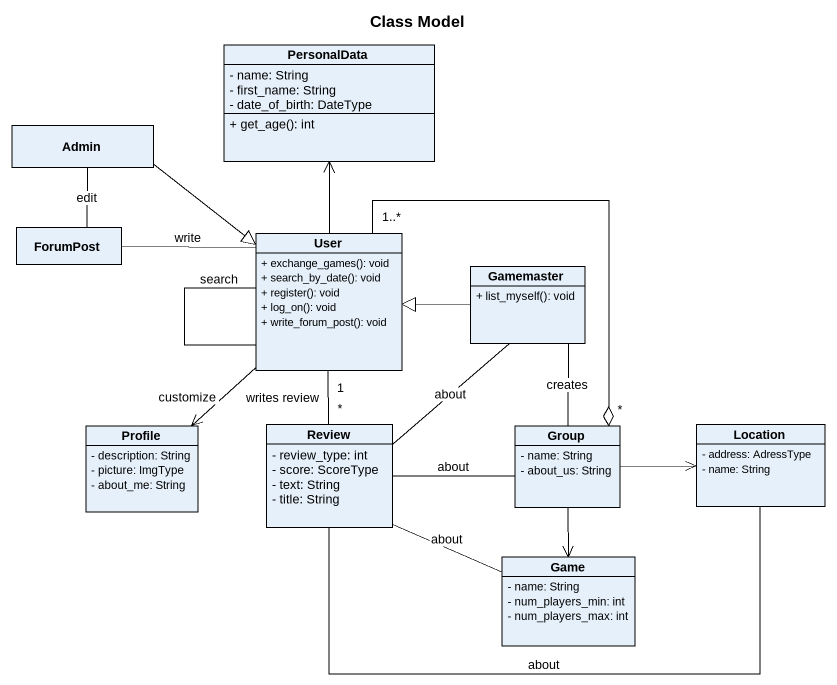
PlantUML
@startuml
title Class Model
hide circle
hide empty members
skinparam classAttributeIconSize 0
class PersonalData {
  - name: String
  - first_name: String
  - date_of_birth: DateType
  + get_age(): int
}
class Admin
class ForumPost
class User {
  + exchange_games(): void
  + search_by_date(): void
  + register(): void
  + log_on(): void
  + write_forum_post(): void
}
class Gamemaster {
  + list_myself(): void
}
class Profile {
  - description: String
  - picture: ImgType
  - about_me: String
}
class Review {
  - review_type: int
  - score: ScoreType
  - text: String
  - title: String
}
class "Group" as Group_ {
  - name: String
  - about_us: String
}
class Location {
  - address: AdressType
  - name: String
}
class Game {
  - name: String
  - num_players_min: int
  - num_players_max: int
}
PersonalData <-- User
Admin -- ForumPost : edit
Admin --|> User
User -left- ForumPost : write
User -- User : search
User --> Profile : customize
User "1" -- "*" Review : writes review
User "1..*" --o "*" Group_
Gamemaster -left-|> User
Gamemaster -- Review : about
Gamemaster -- Group_ : creates
Group_ -left- Review : about
Group_ -right-> Location
Group_ --> Game
Location -left- Review : about
Game -left- Review : about
@enduml
